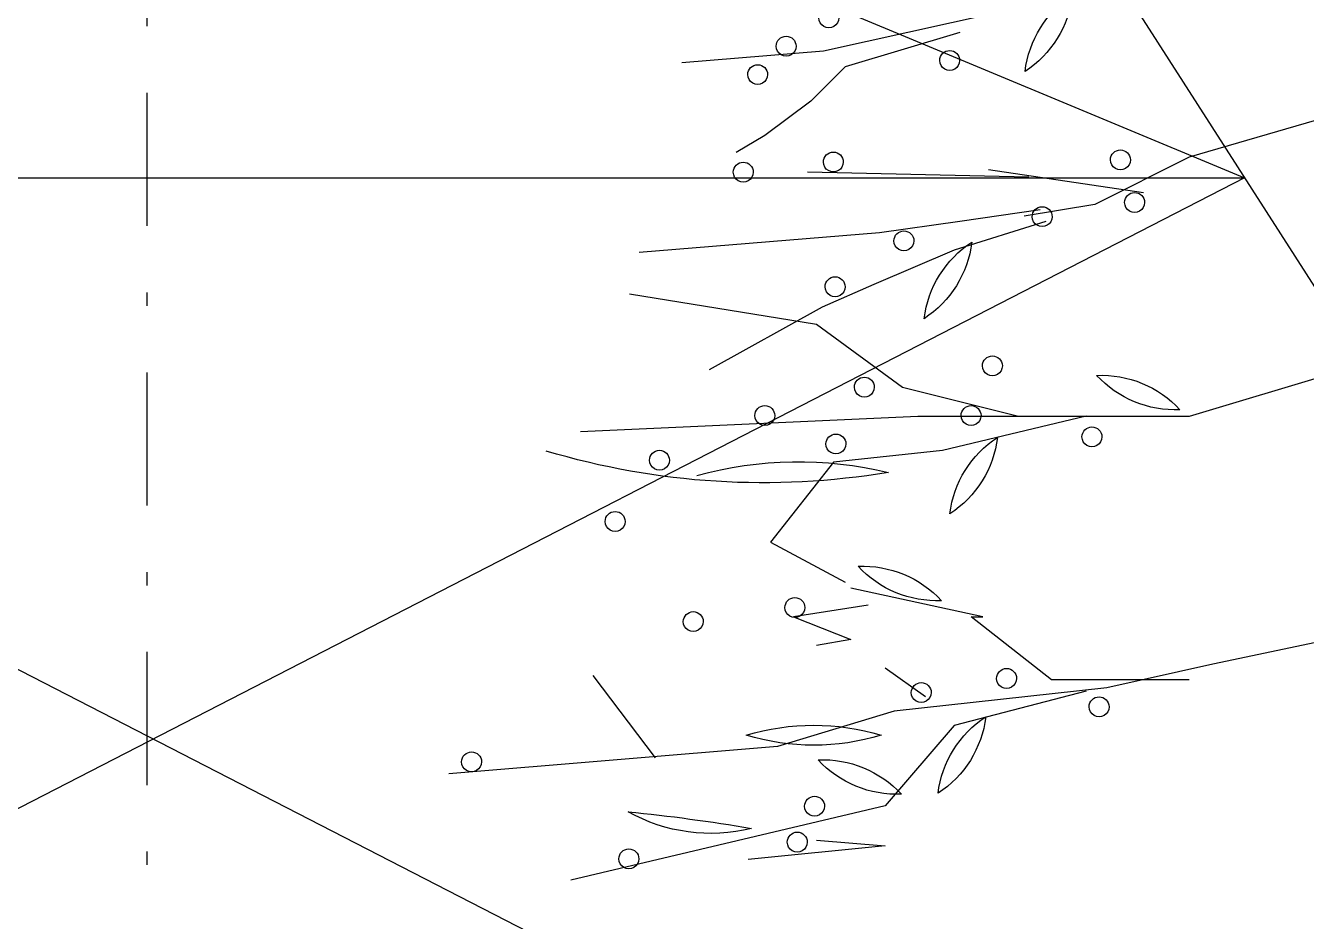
# Model space of a CAD drawing. Extents: x 941299 to 942979, y 2579300 to 2579597.
# Drawn here: x 942777.81 to 942787.43, y 2579513.61 to 2579520.34 of the extents above; entities that cross this region are included whole.
import ezdxf

# ---------------------------------------------------------------- set-up
doc = ezdxf.new("R2010")
doc.units = 0
doc.linetypes.add('DASHDOT', pattern=[1, 0.5, -0.25, 0, -0.25])
doc.linetypes.add('HIDDEN', pattern=[0.375, 0.25, -0.125])
doc.layers.get('0').update_dxf_attribs({"linetype": 'CONTINUOUS'})
doc.layers.add('2', color=2, linetype='HIDDEN')
doc.layers.add('LV', color=3, linetype='CONTINUOUS')
doc.layers.add('标注', color=4, linetype='CONTINUOUS', lineweight=15)

# ---------------------------------------------------------------- blocks, each defined once
blk = doc.blocks.new('shu')
at = {"layer": 'LV', "color": 72}
for p, q in [((-1377.6412, -1069.6858), (-1376.0458, -1070.04)), ((-1377.0702, -1069.8983), (-1376.2085, -1070.1565)), ((-1376.0458, -1070.04), (-1374.9822, -1070.1286)), ((-1376.2085, -1070.1565), (-1375.95, -1070.4148)), ((-1380.0829, -1070.4597), (-1378.7935, -1070.8369)), ((-1375.95, -1070.4148), (-1375.6053, -1070.673)), ((-1375.6053, -1070.673), (-1375.3899, -1070.8021)), ((-1378.7935, -1070.8369), (-1378.0844, -1071.1911)), ((-1378.4488, -1071.1034), (-1377.2856, -1070.9313)), ((-1377.589, -1070.9856), (-1375.9258, -1070.9477)), ((-1378.0844, -1071.1911), (-1377.5526, -1071.2797)), ((-1377.6733, -1071.2325), (-1377.0702, -1071.3186)), ((-1377.7164, -1071.3186), (-1377.0271, -1071.5338)), ((-1377.0702, -1071.3186), (-1376.467, -1071.4047)), ((-1376.467, -1071.4047), (-1374.6606, -1071.5533)), ((-1377.0271, -1071.5338), (-1376.4239, -1071.7921)), ((-1376.4239, -1071.7921), (-1376.0362, -1071.9642)), ((-1375.9931, -1072.0933), (-1374.5895, -1071.866)), ((-1376.0362, -1071.9642), (-1375.1868, -1072.4344)), ((-1376.6393, -1072.5668), (-1375.9931, -1072.0933)), ((-1380.0731, -1072.3991), (-1378.7935, -1072.785)), ((-1377.501, -1072.782), (-1376.6393, -1072.5668)), ((-1378.7935, -1072.785), (-1377.9071, -1072.785)), ((-1378.018, -1072.782), (-1376.9409, -1073.0402)), ((-1377.9071, -1072.785), (-1376.7549, -1072.785)), ((-1376.7549, -1072.785), (-1374.2214, -1072.8985)), ((-1376.9409, -1073.0402), (-1376.1223, -1073.1263)), ((-1376.1223, -1073.1263), (-1375.6484, -1073.7289)), ((-1375.6484, -1073.7289), (-1376.2081, -1074.0301)), ((-1377.2425, -1074.2884), (-1376.2516, -1074.0732)), ((-1376.3808, -1074.2023), (-1375.8208, -1074.2884)), ((-1377.7595, -1074.7618), (-1377.1563, -1074.2884)), ((-1377.1563, -1074.2884), (-1377.2425, -1074.2884)), ((-1375.8208, -1074.2884), (-1376.2512, -1074.4605)), ((-1379.9517, -1074.4394), (-1378.9707, -1074.6444)), ((-1376.2512, -1074.4605), (-1375.9927, -1074.5036)), ((-1378.9707, -1074.6444), (-1378.173, -1074.8215)), ((-1376.8117, -1074.8909), (-1376.5097, -1074.6757)), ((-1378.7935, -1074.7618), (-1377.7595, -1074.7618)), ((-1374.313, -1074.7296), (-1374.7824, -1075.3486)), ((-1378.173, -1074.8215), (-1376.5776, -1074.9986)), ((-1378.018, -1074.8479), (-1377.0271, -1075.1061)), ((-1376.5776, -1074.9986), (-1375.7019, -1075.2643)), ((-1377.0271, -1075.1061), (-1376.5101, -1075.7087)), ((-1375.7019, -1075.2643), (-1373.2323, -1075.4688)), ((-1376.5101, -1075.7087), (-1374.1492, -1076.268)), ((-1375.9931, -1075.967), (-1376.5097, -1076.01)), ((-1376.5097, -1076.01), (-1375.4807, -1076.1112))]:
    blk.add_line(p, q, dxfattribs=at)
for centre, radius, start, end in [((-1378.3568, -1070.2896), 0.8031, 6.96973, 56.8145), ((-1377.12, -1069.5201), 0.8031, 186.96973, 236.8145), ((-1376.086, -1069.7892), 0.0748, 180, 0), ((-1375.7655, -1070.0027), 0.0748, 0, 180), ((-1376.994, -1070.1094), 0.0748, 0, 180), ((-1375.7655, -1070.0027), 0.0748, 180, 0), ((-1376.994, -1070.1094), 0.0748, 180, 0), ((-1375.5519, -1070.2161), 0.0748, 0, 180), ((-1375.5519, -1070.2161), 0.0748, 180, 0), ((-1378.2759, -1070.8564), 0.0748, 0, 180), ((-1378.2759, -1070.8564), 0.0748, 180, 0), ((-1376.1203, -1070.8727), 0.0748, 0, 180), ((-1376.1203, -1070.8727), 0.0748, 180, 0), ((-1375.4438, -1070.9486), 0.0748, 0, 180), ((-1375.4438, -1070.9486), 0.0748, 180, 0), ((-1378.3828, -1071.1766), 0.0748, 0, 180), ((-1378.3828, -1071.1766), 0.0748, 180, 0), ((-1377.6884, -1071.2833), 0.0748, 0, 180), ((-1377.6884, -1071.2833), 0.0748, 180, 0), ((-1376.6501, -1071.4651), 0.0748, 0, 180), ((-1377.5992, -1072.1469), 0.8031, 6.96973, 56.8145), ((-1376.3625, -1071.3774), 0.8031, 186.96973, 236.8145), ((-1376.6501, -1071.4651), 0.0748, 180, 0), ((-1376.1332, -1071.8094), 0.0748, 0, 180), ((-1376.1332, -1071.8094), 0.0748, 180, 0), ((-1377.3145, -1072.4039), 0.0748, 0, 180), ((-1378.1325, -1073.2776), 0.8031, 87.49918, 137.34396), ((-1378.6881, -1071.9311), 0.8031, 267.49918, 317.34396), ((-1377.3145, -1072.4039), 0.0748, 180, 0), ((-1376.3531, -1072.564), 0.0748, 0, 180), ((-1376.3531, -1072.564), 0.0748, 180, 0), ((-1377.1543, -1072.7774), 0.0748, 0, 180), ((-1377.1543, -1072.7774), 0.0748, 180, 0), ((-1375.6053, -1072.7774), 0.0748, 0, 180), ((-1375.6053, -1072.7774), 0.0748, 180, 0), ((-1378.0623, -1072.9375), 0.0748, 0, 180), ((-1378.0623, -1072.9375), 0.0748, 180, 0), ((-1377.7923, -1073.6131), 0.8031, 6.96973, 56.8145), ((-1376.5556, -1072.8435), 0.8031, 186.96973, 236.8145), ((-1376.1394, -1072.9908), 0.0748, 0, 180), ((-1375.5933, -1067.5908), 5.6916, 260.49532, 286.63802), ((-1376.1394, -1072.9908), 0.0748, 180, 0), ((-1374.8144, -1073.1132), 0.0748, 0, 180), ((-1375.8583, -1076.0225), 2.8979, 74.72018, 103.46608), ((-1374.8144, -1073.1132), 0.0748, 180, 0), ((-1374.4814, -1073.5726), 0.0748, 0, 180), ((-1374.4814, -1073.5726), 0.0748, 180, 0), ((-1376.3414, -1074.7121), 0.8031, 87.49918, 137.34396), ((-1376.897, -1073.3656), 0.8031, 267.49918, 317.34396), ((-1375.8312, -1074.2196), 0.0748, 0, 180), ((-1375.8312, -1074.2196), 0.0748, 180, 0), ((-1375.0681, -1074.3252), 0.0748, 0, 180), ((-1375.0681, -1074.3252), 0.0748, 180, 0), ((-1377.4213, -1074.7517), 0.0748, 0, 180), ((-1377.4213, -1074.7517), 0.0748, 180, 0), ((-1376.7804, -1074.8584), 0.0748, 0, 180), ((-1378.1157, -1074.9652), 0.0748, 0, 180), ((-1376.7804, -1074.8584), 0.0748, 180, 0), ((-1378.1157, -1074.9652), 0.0748, 180, 0), ((-1377.7041, -1075.7127), 0.8031, 6.96973, 56.8145), ((-1376.4674, -1074.9431), 0.8031, 186.96973, 236.8145), ((-1375.9731, -1076.8574), 1.7536, 73.2066, 106.7934), ((-1375.9731, -1073.4998), 1.7536, 253.2066, 286.7934), ((-1376.0407, -1076.1658), 0.8031, 87.49918, 137.34396), ((-1376.5963, -1074.8193), 0.8031, 267.49918, 317.34396), ((-1373.4032, -1075.3787), 0.0748, 0, 180), ((-1373.4032, -1075.3787), 0.0748, 180, 0), ((-1375.9792, -1075.7122), 0.0748, 0, 180), ((-1375.9792, -1075.7122), 0.0748, 180, 0), ((-1373.3281, -1088.4898), 12.7971, 95.6087, 99.79431), ((-1375.2, -1074.6473), 1.2691, 256.09509, 299.30792), ((-1375.8493, -1075.9814), 0.0748, 0, 180), ((-1375.8493, -1075.9814), 0.0748, 180, 0), ((-1374.5845, -1076.1075), 0.0748, 0, 180), ((-1374.5845, -1076.1075), 0.0748, 180, 0)]:
    blk.add_arc(centre, radius, start, end, dxfattribs=at)

msp = doc.modelspace()

# ---------------------------------------------------------------- linework, layer by layer
for p, q in [((942774.03104, 2579524.58443), (942786.96557, 2579519.19091)), ((942783.5103, 2579524.58443), (942795.02067, 2579506.61727)), ((942786.96557, 2579519.19091), (942762.52067, 2579506.61727)), ((942770.57577, 2579519.19091), (942786.96557, 2579519.19091)), ((942770.57577, 2579519.19091), (942795.02067, 2579506.61727))]:
    msp.add_line(p, q)
at = {"layer": '2', "linetype": 'DASHDOT', "ltscale": 2}
msp.add_line((942778.72533, 2579491.52964), (942778.72533, 2579532.8476), dxfattribs=at)

# ---------------------------------------------------------------- block references
at = {"layer": '标注', "xscale": -1, "rotation": 359.9999999981288}
msp.add_blockref('shu', (941407.75738, 2580590.18281), dxfattribs=at)

doc.saveas('drawing.dxf')
